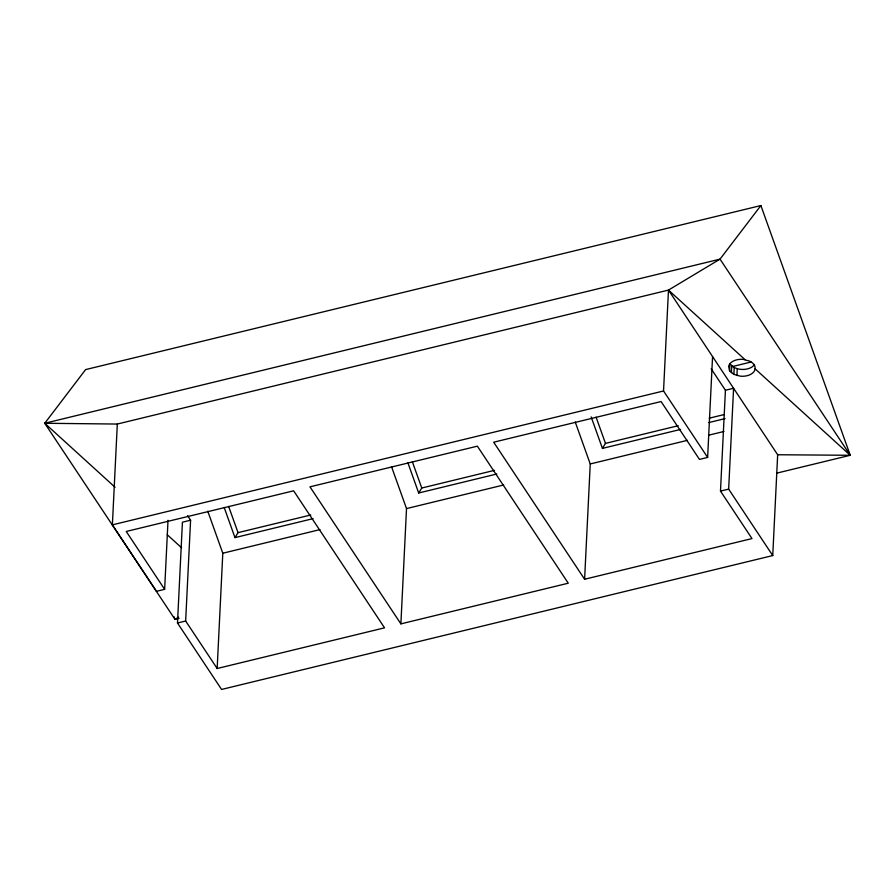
<?xml version="1.0" encoding="UTF-8"?>
<svg xmlns="http://www.w3.org/2000/svg" width="895" height="895" viewBox="0 0 895 895"><rect width="100%" height="100%" fill="white"/><g stroke="black" fill="none" stroke-linecap="round" stroke-linejoin="round"><path stroke-width="1.34" d="M168.014 520.286L164.635 589.335L156.468 591.315L112.378 524.862L117.312 424.051L668.475 290.092L720.027 259.136L760.884 205.548L850.25 455.286L776.882 473.108M711.156 368.751L725.42 390.254L720.486 491.086L751.99 538.577L584.603 579.244L493.693 442.208L661.081 401.542L699.465 459.403L707.632 457.423L663.542 390.97L668.475 290.092L777.665 454.75L772.743 555.56L221.58 689.452L177.49 622.998L182.423 522.199L190.59 520.208L185.657 621.018L217.161 668.509L384.548 627.842L293.638 490.807L126.251 531.473L164.635 589.335M217.161 668.509L222.799 553.222L207.774 511.224M400.882 623.871L309.972 486.835L477.359 446.169L568.269 583.204L400.882 623.871L406.52 508.584L391.495 466.597M584.603 579.244L590.241 463.957L575.216 421.981M707.632 457.423L712.565 356.579M729.604 370.821L728.619 366.447A13.335 8.469 2.5 0 1 743.432 359.41L749.842 361.211A13.335 8.447 2.7 0 1 755.056 366.928L755.1 369.132A13.335 8.469 2.5 0 1 740.288 376.168L733.878 374.378L729.604 370.821L729.94 363.963L734.213 367.532L737.245 368.695A13.335 8.447 2.8 0 0 754.563 364.489M731.383 372.767L731.718 365.91M733.878 374.378L734.213 367.532M772.743 555.56L728.653 489.106L733.587 388.273L725.42 390.254M736.909 375.531L737.245 368.695M591.159 416.902L602.424 448.384L605.479 443.383L678.231 425.718M224.175 507.443L234.971 537.615L238.036 532.648L310.789 514.983M407.896 462.816L418.692 492.988L421.758 488.021L494.51 470.345M179.056 618.356L174.972 619.34L44.75 423.268L85.607 369.601L760.884 205.548M178.575 617.203L174.972 619.34L174.033 616.711M115.075 487.26L44.75 423.268L720.027 259.136L850.25 455.286L777.665 454.75M732.099 366.637L751.05 362.027M112.378 524.862L663.542 390.97M709.22 418.189L724.033 414.586M234.971 537.615L313.116 518.63M418.692 492.988L496.826 474.003M602.424 448.384L680.569 429.421M708.862 422.552L725.028 418.625M222.799 553.222L319.996 529.605M406.52 508.584L503.717 484.978M590.241 463.957L687.438 440.34M709.03 435.093L723.887 431.491M177.49 622.998L185.657 621.018M720.486 491.086L728.653 489.106M44.75 423.268L117.312 424.051M668.475 290.092L745.099 359.723M755.089 368.807L850.25 455.286M167.253 534.74L181.562 547.751M187.581 515.688L190.59 520.208M596.081 417.148L605.479 443.383M412.36 461.786L421.758 488.021M228.639 506.413L238.036 532.648"/></g></svg>
